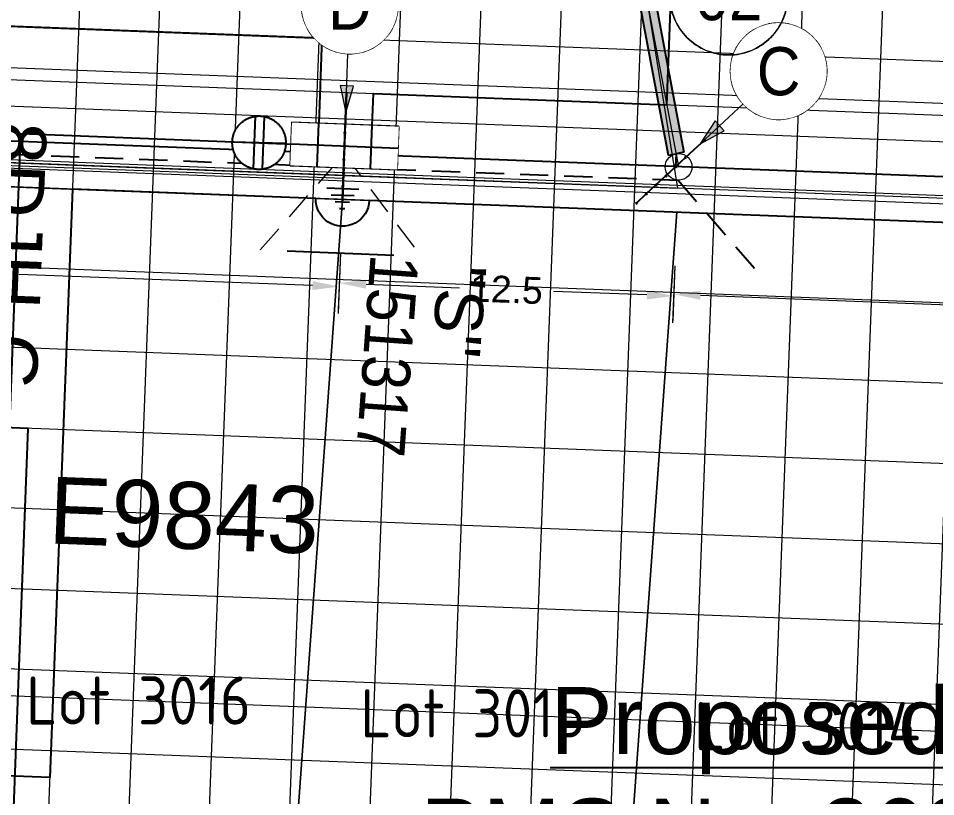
# Model space of a CAD drawing. Header units: metres. Extents: x 294745 to 296284, y 6233060 to 6235519.
# Drawn here: x 295046.15 to 295080.45, y 6234152.98 to 6234182.06 of the extents above; entities that cross this region are included whole.
import ezdxf
from ezdxf.enums import TextEntityAlignment as Align

# ---------------------------------------------------------------- set-up
doc = ezdxf.new("R2010")
doc.units = ezdxf.units.M
doc.set_wipeout_variables(frame=1)
for name, pattern in [('CENTERX2', [4, 2.5, -0.5, 0.5, -0.5]), ('DASHED', [19.05, 12.7, -6.35]), ('IE Trench LV', [5.5, 3.5, -2])]:
    doc.linetypes.add(name, pattern=pattern)
doc.layers.get('0').update_dxf_attribs({"color": 6})
doc.layers.get('Defpoints').update_dxf_attribs({"color": 250})
for name, color, linetype, lineweight, plot in [('. Const Lines _SP', 251, 'Continuous', 0, False), ('. Const Lines Circles _SP', 251, 'Continuous', 0, False), ('._Cable_LV_240mm_Proposed', 161, 'Cable x', 0, False), ('._Cable_LV_50mm_Proposed', 161, 'Cable #', 0, False), ('.Const Grid Substation', 252, 'Continuous', 0, False)]:
    doc.layers.add(name, color=color, linetype=linetype, lineweight=lineweight, plot=plot)
doc.layers.add('. Const Lines SL', color=7, linetype='Continuous', lineweight=0, true_color=0x009999, plot=False, transparency=0.3)
doc.layers.add('. Const Trench (GIS)', color=7, linetype='Continuous', lineweight=0, true_color=0x990099, plot=False, transparency=0.3)
doc.layers.add('._Trenching HV', color=56, linetype='IE Trench HV', lineweight=0, plot=False, transparency=0.2)
for name, color, linetype, lineweight in [('_User Miscellaneous2', 31, 'Continuous', 13), ('_User Miscellaneous3', 30, 'Continuous', 13), ('_User Miscellaneous6', 2, 'Continuous', 13), ('_User_HV_Final', 1, 'Continuous', 25), ('_User_LV_Exist', 5, 'Continuous', 25), ('_User_LV_Final', 5, 'Continuous', 25), ('Cadastre Lot Numbers_SP_NEW', 2, 'Continuous', 15), ('Layer1', 5, 'Continuous', 13)]:
    doc.layers.add(name, color=color, linetype=linetype, lineweight=lineweight)
for name, color, linetype in [('Duct_SP_NEW', 2, 'Continuous'), ('Equip_LV_NEW', 2, 'Continuous'), ('Equip_SP_LV_EXT', 7, 'Continuous'), ('Equip_SP_LV_NEW', 2, 'Continuous'), ('Mains_LV_New_T84', 2, 'Cable x'), ('Mains_LV_New_T94', 2, 'Cable o'), ('Services_SP_NEW_UG', 2, 'IE Trench LV'), ('Trench_SP_NEW', 2, 'Continuous')]:
    doc.layers.add(name, color=color, linetype=linetype)
doc.layers.add('Kerb_SP_Existing', color=254, linetype='Continuous', lineweight=13, transparency=0.5)
doc.styles.add('LotNum', font='isocp.shx')
doc.styles.get("Standard").update_dxf_attribs({"font": 'arial.ttf'})
doc.styles.add('SWG_LABEL', font='arial.ttf')
doc.styles.add('SWITCH_LABEL', font='arial.ttf', dxfattribs={"height": 2})
doc.linetypes.add('Cable #', pattern='A,4,-0.1,["#",Standard,S=1.6,R=0,X=0,Y=-0.8],-1.35', length=5.45)
doc.linetypes.add('Cable o', pattern='A,4,-0.01,["O",Standard,S=1.5,R=0,X=0,Y=-0.75],-1.6', length=5.61)
doc.linetypes.add('Cable x', pattern='A,5,-0.05,["X",Standard,S=1.5,R=0,X=0,Y=-0.75],-1.45', length=6.5)
doc.linetypes.add('IE Trench HV', pattern='A,4,-0.4,["/",Standard,S=2,R=0,X=0.25,Y=-1],-1.6', length=6)
doc.dimstyles.new('Standard 1.8mm', dxfattribs={"dimtxt": 1.8, "dimasz": 2, "dimexe": 1, "dimexo": 2, "dimgap": 0.5, "dimtad": 0, "dimdec": 1, "dimzin": 9, "dimdsep": 46, "dimtxsty": 'Standard', "dimcen": 2.5, "dimclrd": 256, "dimclre": 256, "dimclrt": 256, "dimadec": 0, "dimazin": 0, "dimtfac": 1, "dimtdec": 1, "dimtmove": 1, "dimatfit": 3, "dimfxl": 1.25, "dimlwd": -1, "dimlwe": -1, "dimarcsym": 1})

# ---------------------------------------------------------------- blocks, each defined once
blk = doc.blocks.new('Service Conduits - New')
at = {"layer": 'Defpoints'}
blk.add_line((2, 0), (0.3, 0), dxfattribs=at)
at = {"layer": 'Trench_SP_NEW', "linetype": 'IE Trench LV', "lineweight": 18, "ltscale": 0.3}
for points in [[(0.3, 0), (4, 3)], [(4, -3), (0.3, 0)]]:
    blk.add_lwpolyline(points, dxfattribs=at)
blk = doc.blocks.new('*U129')
blk.add_lwpolyline([(-0.8, 2), (-0.8, -1), (-0.8, 1), (-0.8, -2), (0.8, -2), (0.8, 2)], close=True)
at = {"layer": 'Defpoints'}
for p, q in [((4, -2), (4, 2)), ((0.3, -0.5), (0.3, 0.5)), ((0, 0), (2, 0))]:
    blk.add_line(p, q, dxfattribs=at)
at = {"layer": 'Defpoints', "flags": 128}
for points in [[(6, 4.5), (6, 4.5)], [(6, -4.5), (6, -4.5)]]:
    blk.add_lwpolyline(points, dxfattribs=at)
at = {"width": 0.9}
blk.add_attdef('ASSET_NUM', text='', height=1.8, rotation=360, dxfattribs=at).set_placement((4, 2), align=Align.MIDDLE_LEFT)
for tag, flags, p in [('OWNED_BY', 9, (-0.2, 0)), ('STREETNAME', 9, (-0.175, 0)), ('SUBURB', 1, (-0.158, 0)), ('PARENT', 9, (-0.143, 0)), ('NOTES', 9, (-0.127, 0)), ('LOCATION', 9, (-0.111, 0)), ('LEGEND', 9, (-0.091, 0)), ('SUPPORT_TYPE', 9, (-0.072, 0)), ('USAGE', 9, (-0.056, 0)), ('STATE', 9, (-0.032, 0))]:
    blk.add_attdef(tag, text='', height=0.01, rotation=270, dxfattribs=dict(flags=flags)).set_placement(p, align=Align.CENTER)
blk.add_wipeout([(-0.8, 2), (-0.8, -1), (-0.8, 1), (-0.8, -2), (0.8, -2), (0.8, 2)])
at = {"layer": 'Defpoints'}
for p, q in [((0, -2), (0, 2)), ((0.8, 1), (-0.8, 1)), ((2, 0), (-2, 0)), ((0.8, -1), (-0.8, -1))]:
    blk.add_line(p, q, dxfattribs=at)
blk = doc.blocks.new('*U100')
at = {"layer": 'Defpoints'}
blk.add_line((0, 2), (0, 0), dxfattribs=at)
at = {"layer": 'Services_SP_NEW_UG', "ltscale": 0.3, "flags": 128}
for points in [[(0.8, 12.507), (4, 15.507)], [(0.8, -12.507), (4, -15.507)]]:
    blk.add_lwpolyline(points, dxfattribs=at)
at = {"layer": 'Services_SP_NEW_UG', "ltscale": 0.3}
for points in [[(0.8, 0), (0.8, 0), (0.8, 12.507)], [(0.8, 0), (0.8, 0), (0.8, -12.507)]]:
    blk.add_lwpolyline(points, dxfattribs=at)
blk = doc.blocks.new('PILLAR-EARTH')
for p, q in [((0.3, 0.6), (0.3, -0.6)), ((0.55, 0.433), (0.55, -0.433)), ((0.8, 0.267), (0.8, -0.267)), ((1.05, 0.1), (1.05, -0.1)), ((-0.5, 0), (0.3, 0))]:
    blk.add_line(p, q)
blk = doc.blocks.new('*U115')
blk.add_wipeout([(0, 1), (-0.025, 1), (-0.049, 0.999), (-0.074, 0.997), (-0.098, 0.995), (-0.122, 0.992), (-0.147, 0.989), (-0.171, 0.985), (-0.195, 0.981), (-0.219, 0.976), (-0.243, 0.97), (-0.267, 0.964), (-0.29, 0.957), (-0.314, 0.95), (-0.337, 0.942), (-0.36, 0.933), (-0.383, 0.924), (-0.405, 0.914), (-0.428, 0.904), (-0.45, 0.893), (-0.471, 0.882), (-0.493, 0.87), (-0.514, 0.858), (-0.535, 0.845), (-0.556, 0.831), (-0.576, 0.818), (-0.596, 0.803), (-0.615, 0.788), (-0.634, 0.773), (-0.653, 0.757), (-0.672, 0.741), (-0.69, 0.724), (-0.707, 0.707), (-0.724, 0.69), (-0.741, 0.672), (-0.757, 0.653), (-0.773, 0.634), (-0.788, 0.615), (-0.803, 0.596), (-0.818, 0.576), (-0.831, 0.556), (-0.845, 0.535), (-0.858, 0.514), (-0.87, 0.493), (-0.882, 0.471), (-0.893, 0.45), (-0.904, 0.428), (-0.914, 0.405), (-0.924, 0.383), (-0.933, 0.36), (-0.942, 0.337), (-0.95, 0.314), (-0.957, 0.29), (-0.964, 0.267), (-0.97, 0.243), (-0.976, 0.219), (-0.981, 0.195), (-0.985, 0.171), (-0.989, 0.147), (-0.992, 0.122), (-0.995, 0.098), (-0.997, 0.074), (-0.999, 0.049), (-1, 0.025), (-1, 0), (-1, -0.025), (-0.999, -0.049), (-0.997, -0.074), (-0.995, -0.098), (-0.992, -0.122), (-0.989, -0.147), (-0.985, -0.171), (-0.981, -0.195), (-0.976, -0.219), (-0.97, -0.243), (-0.964, -0.267), (-0.957, -0.29), (-0.95, -0.314), (-0.942, -0.337), (-0.933, -0.36), (-0.924, -0.383), (-0.914, -0.405), (-0.904, -0.428), (-0.893, -0.45), (-0.882, -0.471), (-0.87, -0.493), (-0.858, -0.514), (-0.845, -0.535), (-0.831, -0.556), (-0.818, -0.576), (-0.803, -0.596), (-0.788, -0.615), (-0.773, -0.634), (-0.757, -0.653), (-0.741, -0.672), (-0.724, -0.69), (-0.707, -0.707), (-0.69, -0.724), (-0.672, -0.741), (-0.653, -0.757), (-0.634, -0.773), (-0.615, -0.788), (-0.596, -0.803), (-0.576, -0.818), (-0.556, -0.831), (-0.535, -0.845), (-0.514, -0.858), (-0.493, -0.87), (-0.471, -0.882), (-0.45, -0.893), (-0.428, -0.904), (-0.405, -0.914), (-0.383, -0.924), (-0.36, -0.933), (-0.337, -0.942), (-0.314, -0.95), (-0.29, -0.957), (-0.267, -0.964), (-0.243, -0.97), (-0.219, -0.976), (-0.195, -0.981), (-0.171, -0.985), (-0.147, -0.989), (-0.122, -0.992), (-0.098, -0.995), (-0.074, -0.997), (-0.049, -0.999), (-0.025, -1), (0, -1), (0.025, -1), (0.049, -0.999), (0.074, -0.997), (0.098, -0.995), (0.122, -0.992), (0.147, -0.989), (0.171, -0.985), (0.195, -0.981), (0.219, -0.976), (0.243, -0.97), (0.267, -0.964), (0.29, -0.957), (0.314, -0.95), (0.337, -0.942), (0.36, -0.933), (0.383, -0.924), (0.405, -0.914), (0.428, -0.904), (0.45, -0.893), (0.471, -0.882), (0.493, -0.87), (0.514, -0.858), (0.535, -0.845), (0.556, -0.831), (0.576, -0.818), (0.596, -0.803), (0.615, -0.788), (0.634, -0.773), (0.653, -0.757), (0.672, -0.741), (0.69, -0.724), (0.707, -0.707), (0.724, -0.69), (0.741, -0.672), (0.757, -0.653), (0.773, -0.634), (0.788, -0.615), (0.803, -0.596), (0.818, -0.576), (0.831, -0.556), (0.845, -0.535), (0.858, -0.514), (0.87, -0.493), (0.882, -0.471), (0.893, -0.45), (0.904, -0.428), (0.914, -0.405), (0.924, -0.383), (0.933, -0.36), (0.942, -0.337), (0.95, -0.314), (0.957, -0.29), (0.964, -0.267), (0.97, -0.243), (0.976, -0.219), (0.981, -0.195), (0.985, -0.171), (0.989, -0.147), (0.992, -0.122), (0.995, -0.098), (0.997, -0.074), (0.999, -0.049), (1, -0.025), (1, 0), (1, 0.025), (0.999, 0.049), (0.997, 0.074), (0.995, 0.098), (0.992, 0.122), (0.989, 0.147), (0.985, 0.171), (0.981, 0.195), (0.976, 0.219), (0.97, 0.243), (0.964, 0.267), (0.957, 0.29), (0.95, 0.314), (0.942, 0.337), (0.933, 0.36), (0.924, 0.383), (0.914, 0.405), (0.904, 0.428), (0.893, 0.45), (0.882, 0.471), (0.87, 0.493), (0.858, 0.514), (0.845, 0.535), (0.831, 0.556), (0.818, 0.576), (0.803, 0.596), (0.788, 0.615), (0.773, 0.634), (0.757, 0.653), (0.741, 0.672), (0.724, 0.69), (0.707, 0.707), (0.69, 0.724), (0.672, 0.741), (0.653, 0.757), (0.634, 0.773), (0.615, 0.788), (0.596, 0.803), (0.576, 0.818), (0.556, 0.831), (0.535, 0.845), (0.514, 0.858), (0.493, 0.87), (0.471, 0.882), (0.45, 0.893), (0.428, 0.904), (0.405, 0.914), (0.383, 0.924), (0.36, 0.933), (0.337, 0.942), (0.314, 0.95), (0.29, 0.957), (0.267, 0.964), (0.243, 0.97), (0.219, 0.976), (0.195, 0.981), (0.171, 0.985), (0.147, 0.989), (0.122, 0.992), (0.098, 0.995), (0.074, 0.997), (0.049, 0.999), (0.025, 1)]).dxf.layer = 'Equip_LV_NEW'
at = {"layer": 'Defpoints', "linetype": 'Continuous'}
blk.add_line((-1, 0.007), (1, -0.017), dxfattribs=at)
at = {"layer": 'Equip_LV_NEW'}
for p, q in [((-0.167, 0.986), (-0.167, -0.986)), ((0.167, 0.986), (0.167, -0.986))]:
    blk.add_line(p, q, dxfattribs=at)
at = {"layer": 'Equip_LV_NEW', "flags": 128}
blk.add_lwpolyline([(0, 1), (-0.025, 1), (-0.049, 0.999), (-0.074, 0.997), (-0.098, 0.995), (-0.122, 0.992), (-0.147, 0.989), (-0.171, 0.985), (-0.195, 0.981), (-0.219, 0.976), (-0.243, 0.97), (-0.267, 0.964), (-0.29, 0.957), (-0.314, 0.95), (-0.337, 0.942), (-0.36, 0.933), (-0.383, 0.924), (-0.405, 0.914), (-0.428, 0.904), (-0.45, 0.893), (-0.471, 0.882), (-0.493, 0.87), (-0.514, 0.858), (-0.535, 0.845), (-0.556, 0.831), (-0.576, 0.818), (-0.596, 0.803), (-0.615, 0.788), (-0.634, 0.773), (-0.653, 0.757), (-0.672, 0.741), (-0.69, 0.724), (-0.707, 0.707), (-0.724, 0.69), (-0.741, 0.672), (-0.757, 0.653), (-0.773, 0.634), (-0.788, 0.615), (-0.803, 0.596), (-0.818, 0.576), (-0.831, 0.556), (-0.845, 0.535), (-0.858, 0.514), (-0.87, 0.493), (-0.882, 0.471), (-0.893, 0.45), (-0.904, 0.428), (-0.914, 0.405), (-0.924, 0.383), (-0.933, 0.36), (-0.942, 0.337), (-0.95, 0.314), (-0.957, 0.29), (-0.964, 0.267), (-0.97, 0.243), (-0.976, 0.219), (-0.981, 0.195), (-0.985, 0.171), (-0.989, 0.147), (-0.992, 0.122), (-0.995, 0.098), (-0.997, 0.074), (-0.999, 0.049), (-1, 0.025), (-1, 0), (-1, -0.025), (-0.999, -0.049), (-0.997, -0.074), (-0.995, -0.098), (-0.992, -0.122), (-0.989, -0.147), (-0.985, -0.171), (-0.981, -0.195), (-0.976, -0.219), (-0.97, -0.243), (-0.964, -0.267), (-0.957, -0.29), (-0.95, -0.314), (-0.942, -0.337), (-0.933, -0.36), (-0.924, -0.383), (-0.914, -0.405), (-0.904, -0.428), (-0.893, -0.45), (-0.882, -0.471), (-0.87, -0.493), (-0.858, -0.514), (-0.845, -0.535), (-0.831, -0.556), (-0.818, -0.576), (-0.803, -0.596), (-0.788, -0.615), (-0.773, -0.634), (-0.757, -0.653), (-0.741, -0.672), (-0.724, -0.69), (-0.707, -0.707), (-0.69, -0.724), (-0.672, -0.741), (-0.653, -0.757), (-0.634, -0.773), (-0.615, -0.788), (-0.596, -0.803), (-0.576, -0.818), (-0.556, -0.831), (-0.535, -0.845), (-0.514, -0.858), (-0.493, -0.87), (-0.471, -0.882), (-0.45, -0.893), (-0.428, -0.904), (-0.405, -0.914), (-0.383, -0.924), (-0.36, -0.933), (-0.337, -0.942), (-0.314, -0.95), (-0.29, -0.957), (-0.267, -0.964), (-0.243, -0.97), (-0.219, -0.976), (-0.195, -0.981), (-0.171, -0.985), (-0.147, -0.989), (-0.122, -0.992), (-0.098, -0.995), (-0.074, -0.997), (-0.049, -0.999), (-0.025, -1), (0, -1), (0.025, -1), (0.049, -0.999), (0.074, -0.997), (0.098, -0.995), (0.122, -0.992), (0.147, -0.989), (0.171, -0.985), (0.195, -0.981), (0.219, -0.976), (0.243, -0.97), (0.267, -0.964), (0.29, -0.957), (0.314, -0.95), (0.337, -0.942), (0.36, -0.933), (0.383, -0.924), (0.405, -0.914), (0.428, -0.904), (0.45, -0.893), (0.471, -0.882), (0.493, -0.87), (0.514, -0.858), (0.535, -0.845), (0.556, -0.831), (0.576, -0.818), (0.596, -0.803), (0.615, -0.788), (0.634, -0.773), (0.653, -0.757), (0.672, -0.741), (0.69, -0.724), (0.707, -0.707), (0.724, -0.69), (0.741, -0.672), (0.757, -0.653), (0.773, -0.634), (0.788, -0.615), (0.803, -0.596), (0.818, -0.576), (0.831, -0.556), (0.845, -0.535), (0.858, -0.514), (0.87, -0.493), (0.882, -0.471), (0.893, -0.45), (0.904, -0.428), (0.914, -0.405), (0.924, -0.383), (0.933, -0.36), (0.942, -0.337), (0.95, -0.314), (0.957, -0.29), (0.964, -0.267), (0.97, -0.243), (0.976, -0.219), (0.981, -0.195), (0.985, -0.171), (0.989, -0.147), (0.992, -0.122), (0.995, -0.098), (0.997, -0.074), (0.999, -0.049), (1, -0.025), (1, 0), (1, 0.025), (0.999, 0.049), (0.997, 0.074), (0.995, 0.098), (0.992, 0.122), (0.989, 0.147), (0.985, 0.171), (0.981, 0.195), (0.976, 0.219), (0.97, 0.243), (0.964, 0.267), (0.957, 0.29), (0.95, 0.314), (0.942, 0.337), (0.933, 0.36), (0.924, 0.383), (0.914, 0.405), (0.904, 0.428), (0.893, 0.45), (0.882, 0.471), (0.87, 0.493), (0.858, 0.514), (0.845, 0.535), (0.831, 0.556), (0.818, 0.576), (0.803, 0.596), (0.788, 0.615), (0.773, 0.634), (0.757, 0.653), (0.741, 0.672), (0.724, 0.69), (0.707, 0.707), (0.69, 0.724), (0.672, 0.741), (0.653, 0.757), (0.634, 0.773), (0.615, 0.788), (0.596, 0.803), (0.576, 0.818), (0.556, 0.831), (0.535, 0.845), (0.514, 0.858), (0.493, 0.87), (0.471, 0.882), (0.45, 0.893), (0.428, 0.904), (0.405, 0.914), (0.383, 0.924), (0.36, 0.933), (0.337, 0.942), (0.314, 0.95), (0.29, 0.957), (0.267, 0.964), (0.243, 0.97), (0.219, 0.976), (0.195, 0.981), (0.171, 0.985), (0.147, 0.989), (0.122, 0.992), (0.098, 0.995), (0.074, 0.997), (0.049, 0.999), (0.025, 1)], close=True, dxfattribs=at)
at = {"layer": 'Equip_LV_NEW'}
for tag, flags in [('ACTUAL_STATUS', 9), ('TYPE', 9), ('Z', 1), ('CONSTRUCTED_VOLTAGE', 9), ('NO_PHASES', 9), ('OPERATING_VOLTAGE', 9), ('ORIENTATION', 9), ('STATE', 9), ('SWITCH_TYPE', 9), ('USAGE', 9), ('NOTES', 9), ('OWNED_BY', 9), ('OPERATED_BY', 9), ('MAINTAINED_BY', 9), ('NUMBER_OF_PHASES', 9)]:
    blk.add_attdef(tag, text='', height=0.01, dxfattribs=dict(at, flags=flags)).set_placement((0, 0), align=Align.MIDDLE_LEFT)
blk = doc.blocks.new('*U111')
at = {"layer": 'Defpoints', "linetype": 'Continuous', "flags": 128}
for points in [[(0, 2), (0, -2)], [(-2, 0), (2, 0)]]:
    blk.add_lwpolyline(points, dxfattribs=at)
at = {"layer": '_User_LV_Exist'}
blk.add_blockref('PILLAR-EARTH', (1.3, 0), dxfattribs=at)
at = {"layer": 'Equip_LV_NEW', "linetype": 'Continuous', "xscale": -1, "rotation": 270}
blk.add_blockref('*U115', (0, -3.2), dxfattribs=at)
blk = doc.blocks.new('*U159')
at = {"transparency": 33554559}
for p, q in [((-18, 50), (-18, -50)), ((-15, 50), (-15, -50)), ((-12, 50), (-12, -50)), ((-9, 50), (-9, -50)), ((-6, 50), (-6, -50)), ((-3, 50), (-3, -50)), ((0, 50), (0, -50)), ((0, 50), (0, -50)), ((3, 50), (3, -50)), ((6, 50), (6, -50)), ((9, 50), (9, -50)), ((-50, 39), (50, 39)), ((-50, 36), (50, 36)), ((-50, 33), (50, 33)), ((-50, 30), (50, 30)), ((-50, 27), (50, 27)), ((-50, 24), (50, 24)), ((-50, 21), (50, 21)), ((-50, 18), (50, 18)), ((-50, 15), (50, 15)), ((-50, 12), (50, 12)), ((-50, 9), (50, 9)), ((-50, 6), (50, 6))]:
    blk.add_line(p, q, dxfattribs=at)
blk = doc.blocks.new('SWG_SIE_SU_NEW')
at = {"linetype": 'CENTERX2'}
h = blk.add_hatch(color=256, dxfattribs=at)
h.dxf.hatch_style = 1
edge = h.paths.add_edge_path()
edge.add_arc((9, 0), 0.25, 0, 360)
at = {"linetype": 'Continuous'}
blk.add_line((6.25, 0.75), (2.491, 2.118), dxfattribs=at)
at = {"linetype": 'CENTERX2'}
for p, q in [((0, 0), (1.5, 0)), ((7, 0), (10, 0))]:
    blk.add_line(p, q, dxfattribs=at)
at = {"linetype": 'DASHED', "ltscale": 0.075}
blk.add_lwpolyline([(4.371, 1.434), (4.371, 4.371), (7.566, 4.371)], dxfattribs=at)
for centre in [(2.25, 0), (6.25, 0)]:
    blk.add_circle(centre, 0.75)
at = {"linetype": 'CENTERX2'}
blk.add_circle((9, 0), 0.25, dxfattribs=at)
at = {"flags": 8}
blk.add_attdef('ASSET_NUM', text='', height=2, rotation=180, dxfattribs=at).set_placement((-3, 0.012), align=Align.MIDDLE_LEFT)
at = {"flags": 1}
blk.add_attdef('Z', (0, 0), '', height=0.2, dxfattribs=at)
at = {"style": 'SWITCH_LABEL', "flags": 9}
blk.add_attdef('STREET_CODE', text='', height=0.2, dxfattribs=at).set_placement((0, 0), align=Align.MIDDLE_LEFT)
at = {"flags": 9}
for tag, p in [('ORIENTATION', (0, -0.2)), ('PARENT', (0, -0.4)), ('USAGE', (0, -0.6)), ('SUBURB', (0, -0.8)), ('STREETNAME', (0, -1)), ('LOCATION', (0, -1.2)), ('NOTES', (0, -1.4)), ('OWNED_BY', (-0.003, -1.619)), ('OPERATED_BY', (-0.009, -1.841)), ('MAINTAINED_BY', (-0.011, -2.048))]:
    blk.add_attdef(tag, text='', height=0.2, dxfattribs=at).set_placement(p, align=Align.MIDDLE_LEFT)
blk = doc.blocks.new('*U198')
h = blk.add_hatch(color=256)
h.dxf.hatch_style = 1
h.paths.add_polyline_path([(-2.031, -2.222), (-2.371, -1.855), (-2.934, -2.718)])
blk.add_line((-2.934, -2.718), (-1.32, -1.223))
at = {"linetype": 'Continuous', "flags": 128}
blk.add_lwpolyline([(0, 1.8), (-0.088, 1.798), (-0.176, 1.791), (-0.264, 1.781), (-0.351, 1.765), (-0.437, 1.746), (-0.523, 1.722), (-0.606, 1.695), (-0.689, 1.663), (-0.77, 1.627), (-0.849, 1.587), (-0.925, 1.544), (-1, 1.497), (-1.072, 1.446), (-1.142, 1.391), (-1.209, 1.334), (-1.273, 1.273), (-1.334, 1.209), (-1.391, 1.142), (-1.446, 1.072), (-1.497, 1), (-1.544, 0.925), (-1.587, 0.849), (-1.627, 0.77), (-1.663, 0.689), (-1.695, 0.606), (-1.722, 0.523), (-1.746, 0.437), (-1.765, 0.351), (-1.781, 0.264), (-1.791, 0.176), (-1.798, 0.088), (-1.8, 0), (-1.798, -0.088), (-1.791, -0.176), (-1.781, -0.264), (-1.765, -0.351), (-1.746, -0.437), (-1.722, -0.523), (-1.695, -0.606), (-1.663, -0.689), (-1.627, -0.77), (-1.587, -0.849), (-1.544, -0.925), (-1.497, -1), (-1.446, -1.072), (-1.391, -1.142), (-1.334, -1.209), (-1.273, -1.273), (-1.209, -1.334), (-1.142, -1.391), (-1.072, -1.446), (-1, -1.497), (-0.925, -1.544), (-0.849, -1.587), (-0.77, -1.627), (-0.689, -1.663), (-0.606, -1.695), (-0.523, -1.722), (-0.437, -1.746), (-0.351, -1.765), (-0.264, -1.781), (-0.176, -1.791), (-0.088, -1.798), (0, -1.8), (0.088, -1.798), (0.176, -1.791), (0.264, -1.781), (0.351, -1.765), (0.437, -1.746), (0.523, -1.722), (0.606, -1.695), (0.689, -1.663), (0.77, -1.627), (0.849, -1.587), (0.925, -1.544), (1, -1.497), (1.072, -1.446), (1.142, -1.391), (1.209, -1.334), (1.273, -1.273), (1.334, -1.209), (1.391, -1.142), (1.446, -1.072), (1.497, -1), (1.544, -0.925), (1.587, -0.849), (1.627, -0.77), (1.663, -0.689), (1.695, -0.606), (1.722, -0.523), (1.746, -0.437), (1.765, -0.351), (1.781, -0.264), (1.791, -0.176), (1.798, -0.088), (1.8, 0), (1.798, 0.088), (1.791, 0.176), (1.781, 0.264), (1.765, 0.351), (1.746, 0.437), (1.722, 0.523), (1.695, 0.606), (1.663, 0.689), (1.627, 0.77), (1.587, 0.849), (1.544, 0.925), (1.497, 1), (1.446, 1.072), (1.391, 1.142), (1.334, 1.209), (1.273, 1.273), (1.209, 1.334), (1.142, 1.391), (1.072, 1.446), (1, 1.497), (0.925, 1.544), (0.849, 1.587), (0.77, 1.627), (0.689, 1.663), (0.606, 1.695), (0.523, 1.722), (0.437, 1.746), (0.351, 1.765), (0.264, 1.781), (0.176, 1.791), (0.088, 1.798)], close=True, dxfattribs=at)
at = {"flags": 128}
blk.add_lwpolyline([(-2.031, -2.222), (-2.371, -1.855), (-2.934, -2.718), (-2.031, -2.222)], dxfattribs=at)
blk.add_circle((0, 0), 1.8)
at = {"layer": 'Defpoints', "linetype": 'Continuous'}
for p, q in [((-3.519, -3.191), (-3.451, -3.265)), ((-3.885, -3.531), (-3.817, -3.604)), ((-4.252, -3.871), (-4.184, -3.944)), ((-4.619, -4.211), (-4.551, -4.284)), ((-4.986, -4.55), (-4.918, -4.624)), ((-5.353, -4.89), (-5.285, -4.964))]:
    blk.add_line(p, q, dxfattribs=at)
at = {"layer": 'Defpoints', "linetype": 'Continuous', "flags": 128}
blk.add_lwpolyline([(-2.751, -2.548), (-3.485, -3.228), (-3.851, -3.568), (-4.218, -3.908), (-4.585, -4.247), (-4.952, -4.587), (-5.319, -4.927)], dxfattribs=at)
at = {"width": 0.9}
blk.add_attdef('CODE', text='', height=1.8, dxfattribs=at).set_placement((0, 0), align=Align.MIDDLE_CENTER)
at = {"flags": 1}
blk.add_attdef('Z', (0, 0), '', height=0.2, dxfattribs=at)
at = {"linetype": 'Continuous'}
blk.add_wipeout([(0, 1.8), (-0.088, 1.798), (-0.176, 1.791), (-0.264, 1.781), (-0.351, 1.765), (-0.437, 1.746), (-0.523, 1.722), (-0.606, 1.695), (-0.689, 1.663), (-0.77, 1.627), (-0.849, 1.587), (-0.925, 1.544), (-1, 1.497), (-1.072, 1.446), (-1.142, 1.391), (-1.209, 1.334), (-1.273, 1.273), (-1.334, 1.209), (-1.391, 1.142), (-1.446, 1.072), (-1.497, 1), (-1.544, 0.925), (-1.587, 0.849), (-1.627, 0.77), (-1.663, 0.689), (-1.695, 0.606), (-1.722, 0.523), (-1.746, 0.437), (-1.765, 0.351), (-1.781, 0.264), (-1.791, 0.176), (-1.798, 0.088), (-1.8, 0), (-1.798, -0.088), (-1.791, -0.176), (-1.781, -0.264), (-1.765, -0.351), (-1.746, -0.437), (-1.722, -0.523), (-1.695, -0.606), (-1.663, -0.689), (-1.627, -0.77), (-1.587, -0.849), (-1.544, -0.925), (-1.497, -1), (-1.446, -1.072), (-1.391, -1.142), (-1.334, -1.209), (-1.273, -1.273), (-1.209, -1.334), (-1.142, -1.391), (-1.072, -1.446), (-1, -1.497), (-0.925, -1.544), (-0.849, -1.587), (-0.77, -1.627), (-0.689, -1.663), (-0.606, -1.695), (-0.523, -1.722), (-0.437, -1.746), (-0.351, -1.765), (-0.264, -1.781), (-0.176, -1.791), (-0.088, -1.798), (0, -1.8), (0.088, -1.798), (0.176, -1.791), (0.264, -1.781), (0.351, -1.765), (0.437, -1.746), (0.523, -1.722), (0.606, -1.695), (0.689, -1.663), (0.77, -1.627), (0.849, -1.587), (0.925, -1.544), (1, -1.497), (1.072, -1.446), (1.142, -1.391), (1.209, -1.334), (1.273, -1.273), (1.334, -1.209), (1.391, -1.142), (1.446, -1.072), (1.497, -1), (1.544, -0.925), (1.587, -0.849), (1.627, -0.77), (1.663, -0.689), (1.695, -0.606), (1.722, -0.523), (1.746, -0.437), (1.765, -0.351), (1.781, -0.264), (1.791, -0.176), (1.798, -0.088), (1.8, 0), (1.798, 0.088), (1.791, 0.176), (1.781, 0.264), (1.765, 0.351), (1.746, 0.437), (1.722, 0.523), (1.695, 0.606), (1.663, 0.689), (1.627, 0.77), (1.587, 0.849), (1.544, 0.925), (1.497, 1), (1.446, 1.072), (1.391, 1.142), (1.334, 1.209), (1.273, 1.273), (1.209, 1.334), (1.142, 1.391), (1.072, 1.446), (1, 1.497), (0.925, 1.544), (0.849, 1.587), (0.77, 1.627), (0.689, 1.663), (0.606, 1.695), (0.523, 1.722), (0.437, 1.746), (0.351, 1.765), (0.264, 1.781), (0.176, 1.791), (0.088, 1.798)], dxfattribs=at)
blk = doc.blocks.new('*U200')
h = blk.add_hatch(color=256)
h.dxf.hatch_style = 1
h.paths.add_polyline_path([(0.135, -3.007), (-0.364, -2.988), (-0.153, -3.997)])
blk.add_line((-0.153, -3.997), (-0.069, -1.799))
at = {"linetype": 'Continuous', "flags": 128}
blk.add_lwpolyline([(0, 1.8), (-0.088, 1.798), (-0.176, 1.791), (-0.264, 1.781), (-0.351, 1.765), (-0.437, 1.746), (-0.523, 1.722), (-0.606, 1.695), (-0.689, 1.663), (-0.77, 1.627), (-0.849, 1.587), (-0.925, 1.544), (-1, 1.497), (-1.072, 1.446), (-1.142, 1.391), (-1.209, 1.334), (-1.273, 1.273), (-1.334, 1.209), (-1.391, 1.142), (-1.446, 1.072), (-1.497, 1), (-1.544, 0.925), (-1.587, 0.849), (-1.627, 0.77), (-1.663, 0.689), (-1.695, 0.606), (-1.722, 0.523), (-1.746, 0.437), (-1.765, 0.351), (-1.781, 0.264), (-1.791, 0.176), (-1.798, 0.088), (-1.8, 0), (-1.798, -0.088), (-1.791, -0.176), (-1.781, -0.264), (-1.765, -0.351), (-1.746, -0.437), (-1.722, -0.523), (-1.695, -0.606), (-1.663, -0.689), (-1.627, -0.77), (-1.587, -0.849), (-1.544, -0.925), (-1.497, -1), (-1.446, -1.072), (-1.391, -1.142), (-1.334, -1.209), (-1.273, -1.273), (-1.209, -1.334), (-1.142, -1.391), (-1.072, -1.446), (-1, -1.497), (-0.925, -1.544), (-0.849, -1.587), (-0.77, -1.627), (-0.689, -1.663), (-0.606, -1.695), (-0.523, -1.722), (-0.437, -1.746), (-0.351, -1.765), (-0.264, -1.781), (-0.176, -1.791), (-0.088, -1.798), (0, -1.8), (0.088, -1.798), (0.176, -1.791), (0.264, -1.781), (0.351, -1.765), (0.437, -1.746), (0.523, -1.722), (0.606, -1.695), (0.689, -1.663), (0.77, -1.627), (0.849, -1.587), (0.925, -1.544), (1, -1.497), (1.072, -1.446), (1.142, -1.391), (1.209, -1.334), (1.273, -1.273), (1.334, -1.209), (1.391, -1.142), (1.446, -1.072), (1.497, -1), (1.544, -0.925), (1.587, -0.849), (1.627, -0.77), (1.663, -0.689), (1.695, -0.606), (1.722, -0.523), (1.746, -0.437), (1.765, -0.351), (1.781, -0.264), (1.791, -0.176), (1.798, -0.088), (1.8, 0), (1.798, 0.088), (1.791, 0.176), (1.781, 0.264), (1.765, 0.351), (1.746, 0.437), (1.722, 0.523), (1.695, 0.606), (1.663, 0.689), (1.627, 0.77), (1.587, 0.849), (1.544, 0.925), (1.497, 1), (1.446, 1.072), (1.391, 1.142), (1.334, 1.209), (1.273, 1.273), (1.209, 1.334), (1.142, 1.391), (1.072, 1.446), (1, 1.497), (0.925, 1.544), (0.849, 1.587), (0.77, 1.627), (0.689, 1.663), (0.606, 1.695), (0.523, 1.722), (0.437, 1.746), (0.351, 1.765), (0.264, 1.781), (0.176, 1.791), (0.088, 1.798)], close=True, dxfattribs=at)
at = {"flags": 128}
blk.add_lwpolyline([(0.135, -3.007), (-0.364, -2.988), (-0.153, -3.997), (0.135, -3.007)], dxfattribs=at)
blk.add_circle((0, 0), 1.8)
at = {"layer": 'Defpoints', "linetype": 'Continuous'}
for p, q in [((-0.232, -4.745), (-0.132, -4.748)), ((-0.251, -5.244), (-0.151, -5.248)), ((-0.27, -5.744), (-0.17, -5.748)), ((-0.289, -6.244), (-0.189, -6.247)), ((-0.308, -6.743), (-0.208, -6.747)), ((-0.327, -7.243), (-0.227, -7.247))]:
    blk.add_line(p, q, dxfattribs=at)
at = {"layer": 'Defpoints', "linetype": 'Continuous', "flags": 128}
blk.add_lwpolyline([(-0.143, -3.747), (-0.182, -4.747), (-0.201, -5.246), (-0.22, -5.746), (-0.239, -6.245), (-0.258, -6.745), (-0.277, -7.245)], dxfattribs=at)
at = {"width": 0.9}
blk.add_attdef('CODE', text='', height=1.8, dxfattribs=at).set_placement((0, 0), align=Align.MIDDLE_CENTER)
at = {"flags": 1}
blk.add_attdef('Z', (0, 0), '', height=0.2, dxfattribs=at)
at = {"linetype": 'Continuous'}
blk.add_wipeout([(0, 1.8), (-0.088, 1.798), (-0.176, 1.791), (-0.264, 1.781), (-0.351, 1.765), (-0.437, 1.746), (-0.523, 1.722), (-0.606, 1.695), (-0.689, 1.663), (-0.77, 1.627), (-0.849, 1.587), (-0.925, 1.544), (-1, 1.497), (-1.072, 1.446), (-1.142, 1.391), (-1.209, 1.334), (-1.273, 1.273), (-1.334, 1.209), (-1.391, 1.142), (-1.446, 1.072), (-1.497, 1), (-1.544, 0.925), (-1.587, 0.849), (-1.627, 0.77), (-1.663, 0.689), (-1.695, 0.606), (-1.722, 0.523), (-1.746, 0.437), (-1.765, 0.351), (-1.781, 0.264), (-1.791, 0.176), (-1.798, 0.088), (-1.8, 0), (-1.798, -0.088), (-1.791, -0.176), (-1.781, -0.264), (-1.765, -0.351), (-1.746, -0.437), (-1.722, -0.523), (-1.695, -0.606), (-1.663, -0.689), (-1.627, -0.77), (-1.587, -0.849), (-1.544, -0.925), (-1.497, -1), (-1.446, -1.072), (-1.391, -1.142), (-1.334, -1.209), (-1.273, -1.273), (-1.209, -1.334), (-1.142, -1.391), (-1.072, -1.446), (-1, -1.497), (-0.925, -1.544), (-0.849, -1.587), (-0.77, -1.627), (-0.689, -1.663), (-0.606, -1.695), (-0.523, -1.722), (-0.437, -1.746), (-0.351, -1.765), (-0.264, -1.781), (-0.176, -1.791), (-0.088, -1.798), (0, -1.8), (0.088, -1.798), (0.176, -1.791), (0.264, -1.781), (0.351, -1.765), (0.437, -1.746), (0.523, -1.722), (0.606, -1.695), (0.689, -1.663), (0.77, -1.627), (0.849, -1.587), (0.925, -1.544), (1, -1.497), (1.072, -1.446), (1.142, -1.391), (1.209, -1.334), (1.273, -1.273), (1.334, -1.209), (1.391, -1.142), (1.446, -1.072), (1.497, -1), (1.544, -0.925), (1.587, -0.849), (1.627, -0.77), (1.663, -0.689), (1.695, -0.606), (1.722, -0.523), (1.746, -0.437), (1.765, -0.351), (1.781, -0.264), (1.791, -0.176), (1.798, -0.088), (1.8, 0), (1.798, 0.088), (1.791, 0.176), (1.781, 0.264), (1.765, 0.351), (1.746, 0.437), (1.722, 0.523), (1.695, 0.606), (1.663, 0.689), (1.627, 0.77), (1.587, 0.849), (1.544, 0.925), (1.497, 1), (1.446, 1.072), (1.391, 1.142), (1.334, 1.209), (1.273, 1.273), (1.209, 1.334), (1.142, 1.391), (1.072, 1.446), (1, 1.497), (0.925, 1.544), (0.849, 1.587), (0.77, 1.627), (0.689, 1.663), (0.606, 1.695), (0.523, 1.722), (0.437, 1.746), (0.351, 1.765), (0.264, 1.781), (0.176, 1.791), (0.088, 1.798)], dxfattribs=at)
blk = doc.blocks.new('*D215')
at = {"layer": 'Defpoints', "color": 0, "lineweight": 15, "transparency": 16777216}
for p in [(295070.77, 6234174.816), (295108.315, 6234173.38), (295070.653, 6234171.754)]:
    blk.add_point(p, dxfattribs=at)
at = {"layer": 'Layer1', "transparency": 16777216}
for p, q in [((295070.693, 6234172.818), (295070.614, 6234170.755)), ((295071.652, 6234171.716), (295087.628, 6234171.105)), ((295108.239, 6234171.382), (295108.16, 6234169.318)), ((295107.199, 6234170.356), (295091.222, 6234170.967))]:
    blk.add_line(p, q, dxfattribs=at)
at = {"layer": 'Layer1', "lineweight": 15, "transparency": 16777216}
for points in [[(295071.658, 6234171.882), (295071.646, 6234171.549), (295070.653, 6234171.754)], [(295107.205, 6234170.523), (295107.192, 6234170.189), (295108.198, 6234170.318)]]:
    blk.add_solid(points, dxfattribs=at)
at = {"layer": 'Layer1', "lineweight": 15, "transparency": 16777216, "insert": (295089.425, 6234171.036), "char_height": 1, "attachment_point": 5, "rotation": 357.8092}
blk.add_mtext('37.6', dxfattribs=at)
blk = doc.blocks.new('*D216')
at = {"layer": 'Defpoints', "color": 0, "lineweight": 15, "transparency": 16777216}
for p in [(295058.272, 6234175.294), (295070.77, 6234174.816), (295058.153, 6234172.168)]:
    blk.add_point(p, dxfattribs=at)
at = {"layer": 'Layer1', "transparency": 16777216}
for p, q in [((295058.196, 6234173.296), (295058.114, 6234171.168)), ((295070.693, 6234172.818), (295070.612, 6234170.69)), ((295059.152, 6234172.129), (295062.647, 6234171.996)), ((295069.651, 6234171.728), (295066.156, 6234171.861))]:
    blk.add_line(p, q, dxfattribs=at)
at = {"layer": 'Layer1', "lineweight": 15, "transparency": 16777216}
for points in [[(295059.158, 6234172.296), (295059.146, 6234171.963), (295058.153, 6234172.168)], [(295069.657, 6234171.894), (295069.645, 6234171.561), (295070.65, 6234171.69)]]:
    blk.add_solid(points, dxfattribs=at)
at = {"layer": 'Layer1', "lineweight": 15, "transparency": 16777216, "insert": (295064.401, 6234171.929), "char_height": 1, "attachment_point": 5, "rotation": 357.8092}
blk.add_mtext('12.5', dxfattribs=at)
blk = doc.blocks.new('*D217')
at = {"layer": 'Defpoints', "color": 0, "lineweight": 15, "transparency": 16777216}
for p in [(295030.713, 6234176.308), (295058.272, 6234175.294), (295030.59, 6234173.093)]:
    blk.add_point(p, dxfattribs=at)
at = {"layer": 'Layer1', "transparency": 16777216}
for p, q in [((295030.636, 6234174.309), (295030.551, 6234172.094)), ((295058.196, 6234173.296), (295058.11, 6234171.039)), ((295031.589, 6234173.055), (295042.563, 6234172.635)), ((295057.148, 6234172.077), (295046.174, 6234172.497))]:
    blk.add_line(p, q, dxfattribs=at)
at = {"layer": 'Layer1', "lineweight": 15, "transparency": 16777216}
for points in [[(295031.595, 6234173.221), (295031.583, 6234172.888), (295030.59, 6234173.093)], [(295057.155, 6234172.243), (295057.142, 6234171.91), (295058.148, 6234172.039)]]:
    blk.add_solid(points, dxfattribs=at)
at = {"layer": 'Layer1', "lineweight": 15, "transparency": 16777216, "insert": (295044.369, 6234172.566), "char_height": 1, "attachment_point": 5, "rotation": 357.8092}
blk.add_mtext('27.6', dxfattribs=at)
blk = doc.blocks.new('*U254')
at = {"linetype": 'Continuous', "flags": 128}
blk.add_lwpolyline([(0, 2.2), (-0.108, 2.197), (-0.216, 2.189), (-0.323, 2.176), (-0.429, 2.158), (-0.535, 2.134), (-0.639, 2.105), (-0.741, 2.071), (-0.842, 2.033), (-0.941, 1.989), (-1.037, 1.94), (-1.131, 1.887), (-1.222, 1.829), (-1.311, 1.767), (-1.396, 1.701), (-1.477, 1.63), (-1.556, 1.556), (-1.63, 1.477), (-1.701, 1.396), (-1.767, 1.311), (-1.829, 1.222), (-1.887, 1.131), (-1.94, 1.037), (-1.989, 0.941), (-2.033, 0.842), (-2.071, 0.741), (-2.105, 0.639), (-2.134, 0.535), (-2.158, 0.429), (-2.176, 0.323), (-2.189, 0.216), (-2.197, 0.108), (-2.2, 0), (-2.197, -0.108), (-2.189, -0.216), (-2.176, -0.323), (-2.158, -0.429), (-2.134, -0.535), (-2.105, -0.639), (-2.071, -0.741), (-2.033, -0.842), (-1.989, -0.941), (-1.94, -1.037), (-1.887, -1.131), (-1.829, -1.222), (-1.767, -1.311), (-1.701, -1.396), (-1.63, -1.477), (-1.556, -1.556), (-1.477, -1.63), (-1.396, -1.701), (-1.311, -1.767), (-1.222, -1.829), (-1.131, -1.887), (-1.037, -1.94), (-0.941, -1.989), (-0.842, -2.033), (-0.741, -2.071), (-0.639, -2.105), (-0.535, -2.134), (-0.429, -2.158), (-0.323, -2.176), (-0.216, -2.189), (-0.108, -2.197), (0, -2.2), (0.108, -2.197), (0.216, -2.189), (0.323, -2.176), (0.429, -2.158), (0.535, -2.134), (0.639, -2.105), (0.741, -2.071), (0.842, -2.033), (0.941, -1.989), (1.037, -1.94), (1.131, -1.887), (1.222, -1.829), (1.311, -1.767), (1.396, -1.701), (1.477, -1.63), (1.556, -1.556), (1.63, -1.477), (1.701, -1.396), (1.767, -1.311), (1.829, -1.222), (1.887, -1.131), (1.94, -1.037), (1.989, -0.941), (2.033, -0.842), (2.071, -0.741), (2.105, -0.639), (2.134, -0.535), (2.158, -0.429), (2.176, -0.323), (2.189, -0.216), (2.197, -0.108), (2.2, 0), (2.197, 0.108), (2.189, 0.216), (2.176, 0.323), (2.158, 0.429), (2.134, 0.535), (2.105, 0.639), (2.071, 0.741), (2.033, 0.842), (1.989, 0.941), (1.94, 1.037), (1.887, 1.131), (1.829, 1.222), (1.767, 1.311), (1.701, 1.396), (1.63, 1.477), (1.556, 1.556), (1.477, 1.63), (1.396, 1.701), (1.311, 1.767), (1.222, 1.829), (1.131, 1.887), (1.037, 1.94), (0.941, 1.989), (0.842, 2.033), (0.741, 2.071), (0.639, 2.105), (0.535, 2.134), (0.429, 2.158), (0.323, 2.176), (0.216, 2.189), (0.108, 2.197)], close=True, dxfattribs=at)
blk.add_circle((0, 0), 2.2)
at = {"width": 0.9}
blk.add_attdef('CODE', text='', height=1.8, dxfattribs=at).set_placement((0, 0), align=Align.MIDDLE_CENTER)
at = {"flags": 1}
blk.add_attdef('Z', (0, 0), '', height=0.2, dxfattribs=at)

msp = doc.modelspace()

# ---------------------------------------------------------------- hatches: boundary and pattern name
at = {"layer": '_User Miscellaneous3', "lineweight": 15}
h = msp.add_hatch(color=256, dxfattribs=at)
h.dxf.hatch_style = 1
h.paths.add_polyline_path([(295068.8171, 6234188.7809), (295068.2276, 6234188.6692), (295070.4477, 6234176.9506), (295071.0372, 6234177.0623)])

# ---------------------------------------------------------------- linework, layer by layer
at = {"layer": '. Const Lines _SP', "linetype": 'Continuous', "lineweight": 0, "flags": 128}
for points in [[(295068.429, 6234189.2175), (295070.8355, 6234176.5152)], [(295031.8991, 6234157.2895), (295044.3973, 6234156.8114), (295056.8955, 6234156.3333), (295069.3937, 6234155.8552), (295081.8919, 6234155.3771), (295094.3889, 6234154.8834), (295106.8883, 6234154.4209), (295119.3625, 6234153.9437), (295131.439, 6234153.6171)]]:
    msp.add_lwpolyline(points, dxfattribs=at)
at = {"layer": '. Const Lines Circles _SP', "lineweight": 0}
msp.add_circle((295070.8355, 6234176.5152), 0.5, dxfattribs=at)
at = {"layer": '. Const Lines SL', "linetype": 'Continuous', "lineweight": 0, "flags": 128}
msp.add_lwpolyline([(295120.7536, 6234173.9051), (295108.3027, 6234174.3814), (295095.804, 6234174.8439), (295083.3076, 6234175.3376), (295070.8087, 6234175.8157), (295058.3105, 6234176.2938), (295045.8123, 6234176.7719), (295033.3142, 6234177.2499), (295010.3003, 6234178.1303), (295002.1188, 6234170.8911), (295001.4141, 6234162.5041), (295000.2322, 6234148.439), (294999.0503, 6234134.3739), (294998.7309, 6234130.5727, 0.0536319), (294998.9654, 6234120.5216)], format="xyb", dxfattribs=at)
at = {"layer": '. Const Trench (GIS)', "linetype": 'Continuous', "lineweight": 0, "flags": 128}
msp.add_lwpolyline([(295120.7804, 6234174.6046), (295108.329, 6234175.0809), (295095.8308, 6234175.5434), (295083.3348, 6234176.037), (295070.8355, 6234176.5152), (295058.3373, 6234176.9933), (295045.8391, 6234177.4713), (295033.3409, 6234177.9494), (295010.0467, 6234178.8405), (295001.4448, 6234171.2294), (295000.7165, 6234162.5628), (294999.5346, 6234148.4977), (294998.3528, 6234134.4326), (294998.0334, 6234130.6313, 0.0537523), (294998.2744, 6234120.4078)], format="xyb", dxfattribs=at)
at = {"layer": '._Cable_LV_240mm_Proposed', "color": 4, "linetype": 'Cable x', "lineweight": 0, "ltscale": 0.1, "flags": 128}
msp.add_lwpolyline([(295032.0624, 6234173.5451), (295032.1981, 6234177.0925), (295058.3053, 6234176.0938)], dxfattribs=at)
at = {"layer": '._Cable_LV_240mm_Proposed', "color": 1, "linetype": 'Cable x', "lineweight": 0, "ltscale": 0.1, "flags": 128}
msp.add_lwpolyline([(295032.1624, 6234173.5447), (295032.2942, 6234176.9887), (295108.2914, 6234174.0816)], dxfattribs=at)
at = {"layer": '._Cable_LV_50mm_Proposed', "color": 4, "lineweight": 0, "ltscale": 0.1, "flags": 128}
for points in [[(295017.9707, 6234192.0476), (295017.4241, 6234177.7577), (295058.3067, 6234176.1938)], [(295058.3067, 6234176.1938), (295070.8049, 6234175.7157), (295068.4634, 6234190.1158)]]:
    msp.add_lwpolyline(points, dxfattribs=at)
at = {"layer": '_User Miscellaneous6', "transparency": 33554534, "flags": 128}
for points in [[(295055.5186, 6234137.372), (295043.0204, 6234137.8501), (295045.7741, 6234175.7726), (295058.2723, 6234175.2945)], [(295068.0168, 6234136.8939), (295055.5186, 6234137.372), (295058.2723, 6234175.2945), (295070.7705, 6234174.8164)], [(295080.515, 6234136.4159), (295068.0168, 6234136.8939), (295070.7705, 6234174.8164), (295083.2687, 6234174.3383)]]:
    msp.add_lwpolyline(points, close=True, dxfattribs=at)
at = {"layer": '_User_HV_Final'}
msp.add_lwpolyline([(295045.0192, 6234166.7949), (295043.8725, 6234136.8168), (295045.3714, 6234136.7595), (295046.5181, 6234166.7375)], close=True, dxfattribs=at)
at = {"layer": '_User_LV_Final', "linetype": 'Cable #'}
for points in [[(295017.9247, 6234190.8435), (295020.7262, 6234190.7363), (295020.4206, 6234182.7468), (295057.5024, 6234181.3283), (295057.5024, 6234181.3283), (295057.3801, 6234178.1307)], [(295059.3786, 6234178.0542), (295059.4245, 6234179.2534), (295070.3963, 6234178.8336), (295070.7785, 6234188.8263), (295068.4173, 6234188.9117)]]:
    msp.add_lwpolyline(points, dxfattribs=at)
at = {"layer": '_User_LV_Final', "linetype": 'Cable x'}
msp.add_lwpolyline([(295038.2895, 6234158.0457), (295045.4842, 6234157.7705), (295046.2487, 6234177.7559), (295058.3494, 6234177.293)], dxfattribs=at)
msp.add_lwpolyline([(295108.3403, 6234175.3807), (295088.2178, 6234176.1444), (295088.1416, 6234174.1519), (295059.2716, 6234175.2563, -1), (295057.2731, 6234175.3327), (295048.1708, 6234175.6809), (295047.3298, 6234153.697), (295038.1366, 6234154.0487)], format="xyb", dxfattribs=at)
at = {"layer": 'Duct_SP_NEW'}
for p, q in [((295068.2276, 6234188.6692), (295070.4477, 6234176.9506)), ((295068.8171, 6234188.7809), (295071.0372, 6234177.0623)), ((295070.4477, 6234176.9506), (295070.7424, 6234177.0064)), ((295071.0372, 6234177.0623), (295070.7424, 6234177.0064))]:
    msp.add_line(p, q, dxfattribs=at)
at = {"layer": 'Kerb_SP_Existing'}
for points in [[(294995.4686, 6234132.9509), (294998.2735, 6234166.3312, -0.4009204), (295015.2946, 6234181.3918), (295047.0959, 6234180.1753)], [(294995.917, 6234132.9132), (294998.722, 6234166.2936, -0.4009204), (295015.2774, 6234180.9421), (295047.0787, 6234179.7256)]]:
    msp.add_lwpolyline(points, format="xyb", dxfattribs=at)
for points in [[(295047.0959, 6234180.1753), (295121.0694, 6234177.3456)], [(295047.0787, 6234179.7256), (295121.0522, 6234176.8959)]]:
    msp.add_lwpolyline(points, dxfattribs=at)
at = {"layer": 'Trench_SP_NEW', "color": 2, "linetype": 'IE Trench HV', "flags": 128}
msp.add_lwpolyline([(295120.7804, 6234174.6046), (295010.0467, 6234178.8405), (295001.4448, 6234171.2294), (294998.3528, 6234134.4326), (294998.0334, 6234130.6313, 0.0537534), (294998.2744, 6234120.4077)], format="xyb", dxfattribs=at)
msp.add_lwpolyline([(295070.7424, 6234177.0064), (295070.7238, 6234176.5194)], dxfattribs=at)

# ---------------------------------------------------------------- block references
at = {"layer": '.Const Grid Substation', "rotation": 267.8093070017601}
msp.add_blockref('*U159', (295041.7165, 6234163.919), dxfattribs=at)
at = {"layer": '_User_HV_Final', "linetype": 'CENTERX2'}
ref = msp.add_blockref('SWG_SIE_SU_NEW', (295044.9045, 6234163.7971), dxfattribs=dict(at, rotation=177.8093069953183))
ref.add_attrib('ASSET_NUM', 'E9843', dxfattribs={"layer": '0', "height": 2.5, "rotation": 357.76368, "style": 'SWG_LABEL'}).set_placement((295047.3023, 6234163.6938), align=Align.MIDDLE_LEFT)
at = {"layer": 'Trench_SP_NEW', "linetype": 'Continuous', "rotation": 267.8093018186545}
for name in ['*U100', 'Service Conduits - New']:
    msp.add_blockref(name, (295058.3488, 6234177.293), dxfattribs=at)

# ---------------------------------------------------------------- texts
at = {"layer": '_User_HV_Final', "insert": (295045.826, 6234168.2651), "char_height": 2, "attachment_point": 6, "rotation": 267.80931}
msp.add_mtext('8DJH-C', dxfattribs=at)
at = {"layer": '_User_HV_Final', "insert": (295073.5111, 6234149.9369), "char_height": 3, "attachment_point": 5}
msp.add_mtext('{\\H0.83333x;\\LProposed\\PPMS No. 36286\\l\\P\\H0.8x;(Siemens 8DJH-C, \\PConfiguration: RTR)}', dxfattribs=at)
at = {"layer": 'Cadastre Lot Numbers_SP_NEW', "char_height": 1.8, "attachment_point": 5, "style": 'LotNum'}
for s, insert in [('Lot 3016', (295050.6464, 6234156.5723)), ('Lot 3015', (295063.1446, 6234156.0942)), ('Lot 3014', (295075.6428, 6234155.6161))]:
    msp.add_mtext(s, dxfattribs=dict(at, insert=insert))

# ---------------------------------------------------------------- dimensions: what is measured, and where the dimension line sits
at = {"layer": 'Layer1', "lineweight": 15}
dim = msp.add_linear_dim(base=(295070.6526, 6234171.7541), p1=(295108.3151, 6234173.3802), p2=(295070.7698, 6234174.8164), angle=357.80921, dimstyle='Standard 1.8mm', override={"dimtxt": 1, "dimasz": 1}, dxfattribs=at)
dim.commit()
dim.dimension.update_dxf_attribs({"geometry": '*D215', "text_midpoint": (295089.4253, 6234171.0359)})

# ---------------------------------------------------------------- next in the draw order: block references
at = {"linetype": 'Continuous', "rotation": 267.8093018186543}
msp.add_blockref('*U111', (295058.3488, 6234177.293), dxfattribs=at)

# ---------------------------------------------------------------- next in the draw order: linework, layer by layer
at = {"layer": 'Mains_LV_New_T84', "linetype": 'Cable x', "flags": 128}
msp.add_lwpolyline([(295038.2895, 6234158.0457), (295045.4842, 6234157.7705), (295046.2487, 6234177.7559), (295058.3494, 6234177.293)], dxfattribs=at)
at = {"layer": 'Mains_LV_New_T84', "linetype": 'Cable x'}
msp.add_lwpolyline([(295108.3403, 6234175.3807), (295088.2178, 6234176.1444), (295088.1416, 6234174.1519), (295059.2716, 6234175.2563, -1), (295057.2731, 6234175.3327), (295048.1708, 6234175.6809), (295047.3298, 6234153.697), (295038.1366, 6234154.0487)], format="xyb", dxfattribs=at)
at = {"layer": 'Mains_LV_New_T94', "linetype": 'Cable #', "flags": 128}
for points in [[(295017.9247, 6234190.8435), (295020.7262, 6234190.7363), (295020.4206, 6234182.7468), (295057.5024, 6234181.3283), (295057.5024, 6234181.3283), (295057.3801, 6234178.1307)], [(295059.3786, 6234178.0542), (295059.4245, 6234179.2534), (295070.3963, 6234178.8336), (295070.7785, 6234188.8263), (295068.4173, 6234188.9117)]]:
    msp.add_lwpolyline(points, dxfattribs=at)

# ---------------------------------------------------------------- next in the draw order: block references
at = {"layer": 'Equip_SP_LV_NEW', "linetype": 'Continuous'}
ref = msp.add_blockref('*U129', (295058.3488, 6234177.293), dxfattribs=dict(at, rotation=267.8093018186545))
ref.add_attrib('ASSET_NUM', '151317', dxfattribs={"layer": '0', "height": 1.8, "rotation": 265.84686, "width": 0.9}).set_placement((295060.2233, 6234173.2179), align=Align.MIDDLE_LEFT)

# ---------------------------------------------------------------- next in the draw order: linework, layer by layer
at = {"layer": '._Trenching HV', "lineweight": 0, "ltscale": 0.1, "flags": 128}
msp.add_lwpolyline([(295120.7498, 6234173.8052), (295010.3366, 6234178.0288), (295002.2151, 6234170.8428), (294998.8305, 6234130.5643, 0.0534551), (294999.0603, 6234120.5674, 0.0534551)], format="xyb", dxfattribs=at)

# ---------------------------------------------------------------- next in the draw order: texts
at = {"layer": 'Equip_SP_LV_EXT', "insert": (295062.6161, 6234171.1254), "char_height": 1.8, "attachment_point": 5, "rotation": 265.84686}
msp.add_mtext('"S"', dxfattribs=at)

# ---------------------------------------------------------------- next in the draw order: block references
at = {"layer": '_User Miscellaneous3', "color": 40, "lineweight": 15}
for name, p, values in [('*U200', (295058.544, 6234182.5394), {'CODE': 'D'}), ('*U198', (295074.5752, 6234180.0872), {'CODE': 'C'})]:
    msp.add_blockref(name, p, dxfattribs=at).add_auto_attribs(values)

# ---------------------------------------------------------------- next in the draw order: block references
at = {"layer": '_User Miscellaneous2', "color": 40, "lineweight": 15}
msp.add_blockref('*U254', (295072.7143, 6234182.8942), dxfattribs=at).add_auto_attribs({'CODE': '02'})

# ---------------------------------------------------------------- next in the draw order: dimensions: what is measured, and where the dimension line sits
at = {"layer": 'Layer1', "lineweight": 15}
for base, p1, p2, picture, middle in [((295030.5897, 6234173.0928), (295058.2723, 6234175.2945), (295030.7127, 6234176.3075), '*D217', (295044.3687, 6234172.5657)), ((295058.1527, 6234172.1676), (295070.7698, 6234174.8164), (295058.2723, 6234175.2945), '*D216', (295064.4014, 6234171.9286))]:
    dim = msp.add_linear_dim(base=base, p1=p1, p2=p2, angle=357.80921, dimstyle='Standard 1.8mm', override={"dimtxt": 1, "dimasz": 1}, dxfattribs=at)
    dim.commit()
    dim.dimension.update_dxf_attribs({"geometry": picture, "text_midpoint": middle})

doc.saveas('drawing.dxf')
